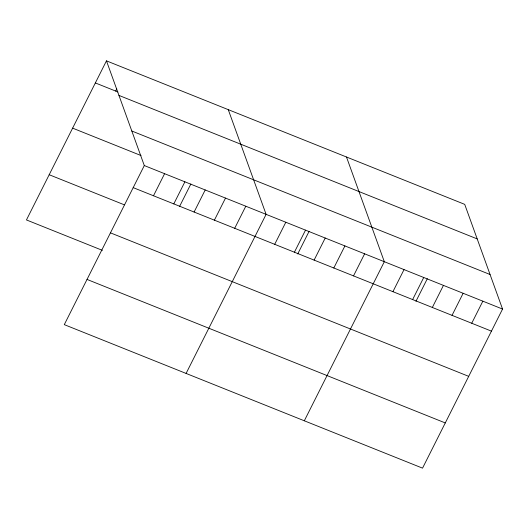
<?xml version="1.0" encoding="UTF-8"?>
<svg xmlns="http://www.w3.org/2000/svg" width="529" height="529" viewBox="0 0 529 529"><rect width="100%" height="100%" fill="white"/><g stroke="black" fill="none" stroke-linecap="round" stroke-linejoin="round"><path stroke-width="0.79" d="M106.461 60.855L144.298 165.557L64.287 324.641L422.539 468.145L502.55 309.062L464.713 204.359L106.461 60.855L26.45 219.938L102.388 250.356M115.659 91.067L116.77 88.859M153.496 195.77L164.598 173.691M173.796 203.903L184.899 181.824M179.516 206.581L190.87 183.993M194.097 212.036L205.206 189.957M214.397 220.17L225.506 198.084M234.697 228.297L245.806 206.217M186.096 373.434L266.107 214.351L228.263 109.642M274.703 244.325L285.812 222.246M294.408 252.214L305.511 230.135M297.734 253.933L309.095 231.352M314.114 260.109L325.216 238.03M333.812 268.005L344.921 245.919M353.517 275.893L364.626 253.814M304.314 420.793L384.325 261.71L346.488 157.001M392.928 291.677L404.03 269.598M412.627 299.573L423.736 277.494M415.959 301.292L427.32 278.71M432.332 307.468L443.441 285.382M452.037 315.357L463.139 293.278M471.742 323.252L482.845 301.173M95.352 82.934L117.914 91.967M118.946 95.405L477.198 238.91M131.814 131.007L490.066 274.511M72.618 128.144L141.038 155.552M144.298 165.557L502.55 309.062M133.196 187.636L491.448 331.141M49.19 174.729L124.375 204.842M110.455 232.853L468.707 376.357M87.027 279.431L445.279 422.935"/></g></svg>
